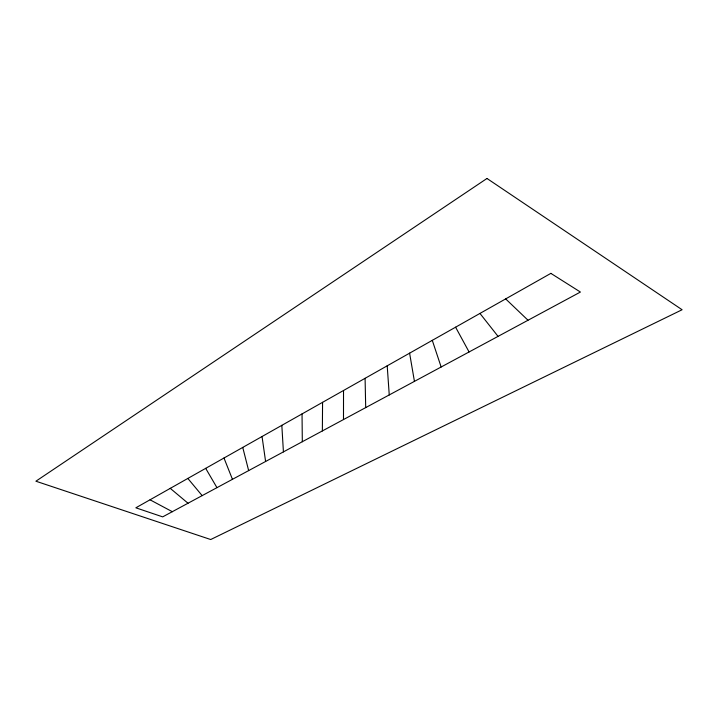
<?xml version="1.0" encoding="UTF-8"?>
<svg xmlns="http://www.w3.org/2000/svg" width="718" height="718" viewBox="0 0 718 718"><rect width="100%" height="100%" fill="white"/><g stroke="black" fill="none" stroke-linecap="round" stroke-linejoin="round"><path stroke-width="1.08" d="M343.491 419.563L343.527 390.484M322.364 430.944L322.57 402.313M150.071 499.827L172.365 511.719M170.211 488.312L188.035 503.255M505.687 298.921L527.981 320.21M187.82 478.421L202.171 495.635M479.974 313.452L498.032 336.347M205.68 468.342L216.962 487.666M455.598 327.202L469.069 351.946M223.98 458.003L232.452 479.328M432.281 340.341L441.148 366.997M242.747 447.404L248.652 470.613M409.592 353.139L414.439 381.402M262.034 436.508L265.606 461.495M387.199 365.785L389.255 394.963M281.824 425.325L283.422 451.909M365.085 378.296L365.704 407.627M302.036 413.9L302.314 441.741M486.983 178.468L35.9 481.213L210.715 539.532L682.1 309.745L486.983 178.468M550.868 273.37L135.846 507.805L162.681 516.87L580.413 292.046L550.868 273.37"/></g></svg>
